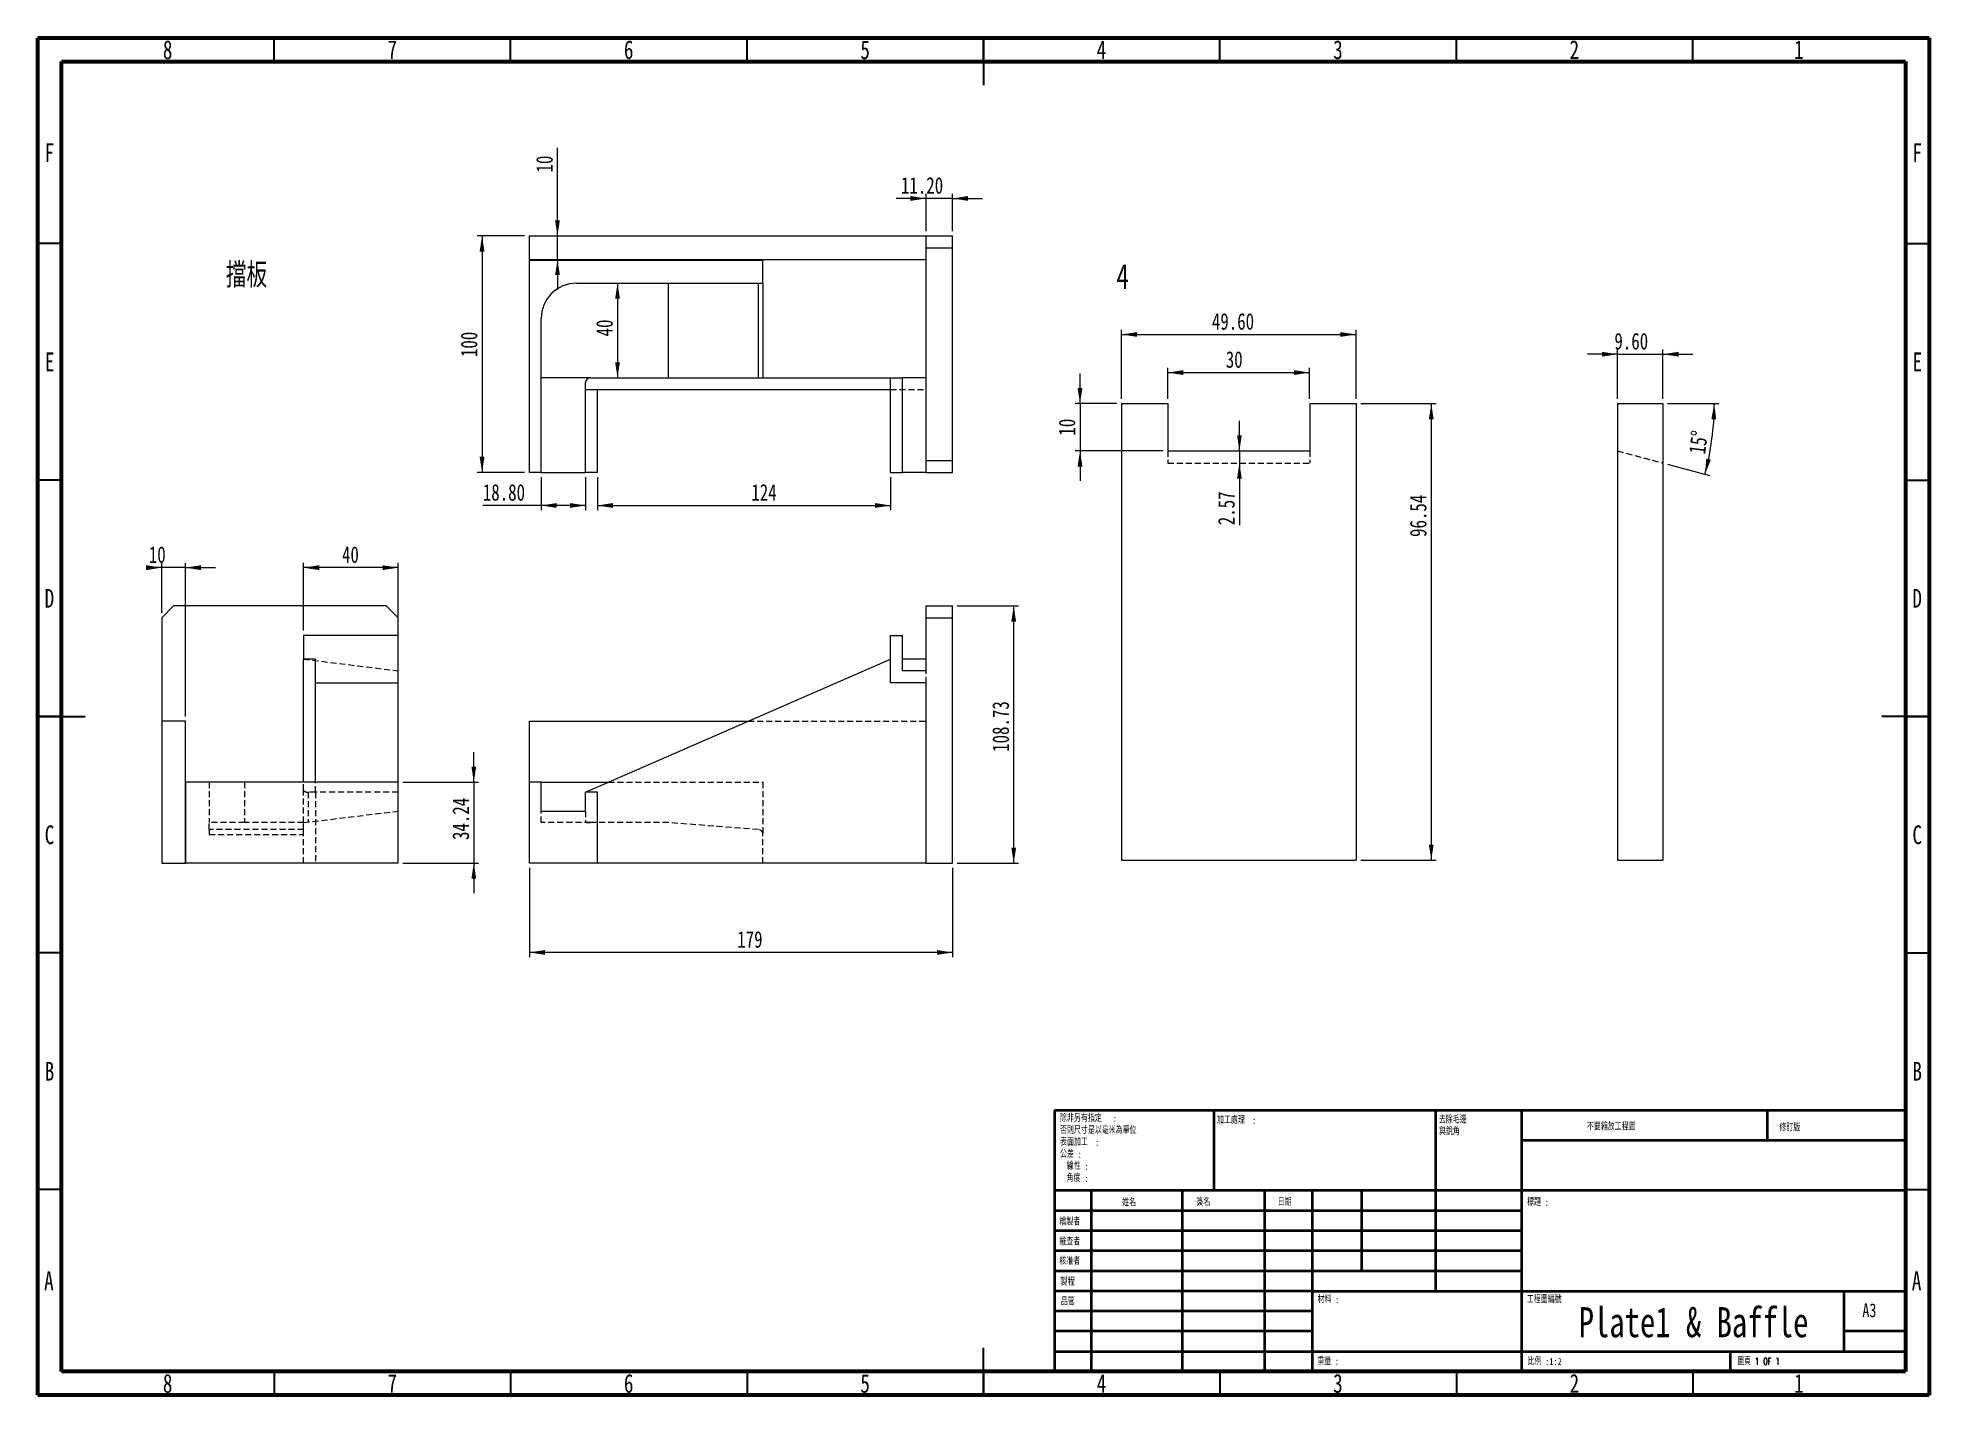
# Model space of a CAD drawing. Header units: millimetres. Extents: x 15 to 415, y 5 to 292.
import ezdxf

# ---------------------------------------------------------------- set-up
doc = ezdxf.new("R2010")
doc.units = ezdxf.units.MM
doc.linetypes.add('HIDDEN', pattern=[1.905, 1.27, -0.635])
doc.styles.add('SLDTEXTSTYLE0', font='TXT', dxfattribs={"width": 0.75})
doc.styles.add('SLDTEXTSTYLE1', font='TXT', dxfattribs={"width": 0.7, "bigfont": 'bigfont'})
doc.styles.add('SLDTEXTSTYLE2', font='TXT', dxfattribs={"width": 0.75, "bigfont": 'bigfont'})
doc.styles.add('SLDTEXTSTYLE3', font='TXT', dxfattribs={"width": 0.666667, "bigfont": 'bigfont'})
doc.dimstyles.new('SLDDIMSTYLE0', dxfattribs={"dimtxt": 3.5, "dimasz": 3.302, "dimexe": 0, "dimexo": 0.0625, "dimgap": 0.875, "dimtad": 1, "dimlfac": 2, "dimrnd": 1e-09, "dimzin": 12, "dimdsep": 46, "dimtxsty": 'SLDTEXTSTYLE0', "dimsah": 1, "dimcen": 0.09, "dimadec": 0, "dimazin": 3, "dimtfac": 1, "dimtofl": 0, "dimtmove": 0, "dimatfit": 3, "dimfxl": 0, "dimfrac": 2, "dimtolj": 1, "dimtzin": 12, "dimarcsym": 0})
doc.dimstyles.new('SLDDIMSTYLE1', dxfattribs={"dimtxt": 3.5, "dimasz": 3.302, "dimexe": 0, "dimexo": 0.0625, "dimgap": 0.875, "dimtad": 1, "dimlfac": 2, "dimrnd": 1e-09, "dimzin": 12, "dimdsep": 46, "dimtxsty": 'SLDTEXTSTYLE0', "dimsah": 1, "dimcen": 0.09, "dimadec": 0, "dimazin": 3, "dimtfac": 1, "dimtmove": 0, "dimatfit": 0, "dimfxl": 0, "dimfrac": 2, "dimtolj": 1, "dimtzin": 12, "dimarcsym": 0})
doc.dimstyles.new('SLDDIMSTYLE2', dxfattribs={"dimtxt": 3.5, "dimasz": 3.302, "dimexe": 0, "dimexo": 0.0625, "dimgap": 0.875, "dimtad": 1, "dimlfac": 2, "dimrnd": 1e-09, "dimzin": 4, "dimdsep": 46, "dimtxsty": 'SLDTEXTSTYLE0', "dimsah": 1, "dimcen": 0.09, "dimadec": 0, "dimazin": 1, "dimtfac": 1, "dimtmove": 0, "dimatfit": 0, "dimfxl": 0, "dimfrac": 2, "dimtolj": 1, "dimtzin": 12, "dimarcsym": 0})
doc.dimstyles.new('SLDDIMSTYLE3', dxfattribs={"dimtxt": 3.5, "dimasz": 3.302, "dimexe": 0, "dimexo": 0.0625, "dimgap": 0.875, "dimtad": 1, "dimlfac": 2, "dimrnd": 1e-09, "dimzin": 4, "dimdsep": 46, "dimtxsty": 'SLDTEXTSTYLE0', "dimsah": 1, "dimcen": 0.09, "dimadec": 0, "dimazin": 1, "dimtfac": 1, "dimtofl": 0, "dimtmove": 0, "dimatfit": 3, "dimfxl": 0, "dimfrac": 2, "dimtolj": 1, "dimtzin": 12, "dimarcsym": 0})
doc.dimstyles.new('SLDDIMSTYLE4', dxfattribs={"dimtxt": 3.5, "dimasz": 3.302, "dimexe": 0, "dimexo": 0.0625, "dimgap": 0.875, "dimtad": 1, "dimrnd": 1e-09, "dimzin": 12, "dimdsep": 46, "dimtxsty": 'SLDTEXTSTYLE0', "dimsah": 1, "dimcen": 0.09, "dimadec": 0, "dimazin": 3, "dimtfac": 1, "dimtofl": 0, "dimtmove": 0, "dimatfit": 3, "dimfxl": 0, "dimfrac": 2, "dimtolj": 1, "dimtzin": 12, "dimarcsym": 0})
doc.dimstyles.new('SLDDIMSTYLE5', dxfattribs={"dimtxt": 3.5, "dimasz": 3.302, "dimexe": 0, "dimexo": 0.0625, "dimgap": 0.875, "dimtad": 1, "dimrnd": 1e-09, "dimzin": 4, "dimdsep": 46, "dimtxsty": 'SLDTEXTSTYLE0', "dimsah": 1, "dimcen": 0.09, "dimadec": 0, "dimazin": 1, "dimtfac": 1, "dimtofl": 0, "dimtmove": 0, "dimatfit": 3, "dimfxl": 0, "dimfrac": 2, "dimtolj": 1, "dimtzin": 12, "dimarcsym": 0})
doc.dimstyles.new('SLDDIMSTYLE6', dxfattribs={"dimtxt": 3.5, "dimasz": 3.302, "dimexe": 0, "dimexo": 0.0625, "dimgap": 0.875, "dimtad": 1, "dimrnd": 1e-09, "dimzin": 12, "dimdsep": 46, "dimtxsty": 'SLDTEXTSTYLE0', "dimsah": 1, "dimcen": 0.09, "dimadec": 0, "dimazin": 3, "dimtfac": 1, "dimtmove": 0, "dimatfit": 0, "dimfxl": 0, "dimfrac": 2, "dimtolj": 1, "dimtzin": 12, "dimarcsym": 0})
doc.dimstyles.new('SLDDIMSTYLE7', dxfattribs={"dimtxt": 3.5, "dimasz": 3.302, "dimexe": 0, "dimexo": 0.0625, "dimgap": 0.875, "dimtad": 1, "dimrnd": 1e-09, "dimzin": 4, "dimdsep": 46, "dimtxsty": 'SLDTEXTSTYLE0', "dimsah": 1, "dimcen": 0.09, "dimadec": 0, "dimazin": 1, "dimtfac": 1, "dimtmove": 0, "dimatfit": 0, "dimfxl": 0, "dimfrac": 2, "dimtolj": 1, "dimtzin": 12, "dimarcsym": 0})
doc.dimstyles.new('SLDDIMSTYLE8', dxfattribs={"dimtxt": 3.5, "dimasz": 3.302, "dimexe": 0, "dimexo": 0.0625, "dimgap": 0.875, "dimtad": 1, "dimdec": 4, "dimzin": 12, "dimdsep": 46, "dimtxsty": 'SLDTEXTSTYLE0', "dimsah": 1, "dimcen": 0.09, "dimazin": 3, "dimtfac": 1, "dimtofl": 0, "dimtmove": 0, "dimatfit": 3, "dimfxl": 0, "dimfrac": 2, "dimtolj": 1, "dimtzin": 12, "dimarcsym": 0})

# ---------------------------------------------------------------- blocks, each defined once
blk = doc.blocks.new('SW_NOTE_0')
at = {"color": 0, "linetype": 'Continuous', "lineweight": 0, "char_height": 1.5, "attachment_point": 1}
for s, insert, style in [('\\M+18F9C\\M+194F1另\\M+1974C\\M+18E77\\M+192E8', (0, 1.93), 'SLDTEXTSTYLE1'), (':', (11.13, 1.89), 'SLDTEXTSTYLE0'), ('\\M+1955C\\M+196CA\\M+189C1\\M+18D48', (0, -3.11), 'SLDTEXTSTYLE1'), ('\\M+194DB\\M+191A5\\M+18EDA\\M+190A1\\M+190A5\\M+188C8\\M+19F7C\\M+195C4\\M+188D7\\M+19A64\\M+188CA', (0, -0.61), 'SLDTEXTSTYLE1'), (':', (7.43, -3.15), 'SLDTEXTSTYLE0'), ('\\M+18CF6\\M+18DB7', (0, -5.65), 'SLDTEXTSTYLE1'), (':', (3.72, -5.7), 'SLDTEXTSTYLE0'), ('\\M+190FC\\M+190AB', (1.41, -8.2), 'SLDTEXTSTYLE1'), ('\\M+18A70\\M+19378', (1.41, -10.74), 'SLDTEXTSTYLE1'), (':', (5.17, -10.79), 'SLDTEXTSTYLE0'), (':', (5.18, -8.24), 'SLDTEXTSTYLE0')]:
    blk.add_mtext(s, dxfattribs=dict(at, insert=insert, style=style))
blk = doc.blocks.new('SW_NOTE_1')
at = {"color": 0, "linetype": 'Continuous', "lineweight": 0, "char_height": 1.5, "attachment_point": 1}
for s, insert, style in [('\\M+189C1\\M+18D48\\M+1997C\\M+1979D', (0, 1.93), 'SLDTEXTSTYLE1'), (':', (7.44, 1.89), 'SLDTEXTSTYLE0')]:
    blk.add_mtext(s, dxfattribs=dict(at, insert=insert, style=style))
blk = doc.blocks.new('SW_NOTE_2')
at = {"color": 0, "linetype": 'Continuous', "lineweight": 0, "char_height": 1.5, "attachment_point": 1, "style": 'SLDTEXTSTYLE1'}
for s, insert in [('\\M+18B8E\\M+18F9C\\M+196D1\\M+1E7B2', (0, 1.93)), ('\\M+1E46F銳\\M+18A70', (0, -0.57))]:
    blk.add_mtext(s, dxfattribs=dict(at, insert=insert))
blk = doc.blocks.new('SW_NOTE_3')
at = {"color": 0, "linetype": 'Continuous', "lineweight": 0, "char_height": 1.5, "attachment_point": 1}
for s, insert, style in [('\\M+18DDE\\M+197BF', (0, 1.93), 'SLDTEXTSTYLE1'), (':', (3.72, 1.89), 'SLDTEXTSTYLE0')]:
    blk.add_mtext(s, dxfattribs=dict(at, insert=insert, style=style))
blk = doc.blocks.new('SW_NOTE_4')
at = {"color": 0, "linetype": 'Continuous', "lineweight": 0, "char_height": 1.5, "attachment_point": 1}
for s, insert, style in [('\\M+19557\\M+191E8', (0, 1.93), 'SLDTEXTSTYLE1'), (':', (3.72, 1.89), 'SLDTEXTSTYLE0')]:
    blk.add_mtext(s, dxfattribs=dict(at, insert=insert, style=style))
blk = doc.blocks.new('SW_NOTE_5')
at = {"color": 0, "linetype": 'Continuous', "lineweight": 0, "char_height": 1.5, "attachment_point": 1}
for s, insert, style in [('\\M+194E4\\M+197E1', (0, 1.93), 'SLDTEXTSTYLE1'), (':1:2', (3.7, 1.89), 'SLDTEXTSTYLE0')]:
    blk.add_mtext(s, dxfattribs=dict(at, insert=insert, style=style))
blk = doc.blocks.new('SW_NOTE_6')
at = {"color": 0, "linetype": 'Continuous', "lineweight": 0, "attachment_point": 1}
for s, insert, char_height, style in [('\\M+18F64\\M+197CA', (0, 1.93), 1.4986, 'SLDTEXTSTYLE1'), (':', (3.7, 1.89), 1.5, 'SLDTEXTSTYLE0')]:
    blk.add_mtext(s, dxfattribs=dict(at, insert=insert, char_height=char_height, style=style))
blk = doc.blocks.new('_D')
at = {"color": 7, "linetype": 'Continuous', "lineweight": 0}
for p, q in [((118.95, 116.5), (118.95, 97.61)), ((208.45, 116.5), (208.45, 97.61)), ((208.45, 98.61), (118.95, 98.61))]:
    blk.add_line(p, q, dxfattribs=at)
for points in [[(118.95, 98.61), (122.25, 98.1), (122.25, 99.12)], [(208.45, 98.61), (205.15, 99.12), (205.15, 98.1)]]:
    blk.add_solid(points, dxfattribs=at)
at = {"color": 7, "linetype": 'Continuous', "lineweight": 0, "insert": (162.92, 103.12), "char_height": 3.5, "attachment_point": 1, "style": 'SLDTEXTSTYLE0'}
blk.add_mtext('179', dxfattribs=at)
blk = doc.blocks.new('_D_1')
at = {"color": 7, "linetype": 'Continuous', "lineweight": 0}
for p, q in [((209.45, 171.87), (222.39, 171.87)), ((221.39, 117.5), (221.39, 171.87)), ((209.45, 117.5), (222.39, 117.5))]:
    blk.add_line(p, q, dxfattribs=at)
for points in [[(221.39, 171.87), (220.88, 168.56), (221.9, 168.56)], [(221.39, 117.5), (221.9, 120.8), (220.88, 120.8)]]:
    blk.add_solid(points, dxfattribs=at)
at = {"color": 7, "linetype": 'Continuous', "lineweight": 0, "insert": (216.88, 141.02), "char_height": 3.5, "attachment_point": 1, "rotation": 90, "style": 'SLDTEXTSTYLE0'}
blk.add_mtext('108.73', dxfattribs=at)
blk = doc.blocks.new('_D_2')
at = {"color": 7, "linetype": 'Continuous', "lineweight": 0}
for p, q in [((107.2, 134.62), (107.2, 140.97)), ((92.2, 134.62), (108.2, 134.62)), ((107.2, 134.62), (107.2, 117.5)), ((92.2, 117.5), (108.2, 117.5)), ((107.2, 117.5), (107.2, 111.15))]:
    blk.add_line(p, q, dxfattribs=at)
for points in [[(107.2, 134.62), (107.71, 137.92), (106.7, 137.92)], [(107.2, 117.5), (106.7, 114.2), (107.71, 114.2)]]:
    blk.add_solid(points, dxfattribs=at)
at = {"color": 7, "linetype": 'Continuous', "lineweight": 0, "insert": (102.69, 122.38), "char_height": 3.5, "attachment_point": 1, "rotation": 90, "style": 'SLDTEXTSTYLE0'}
blk.add_mtext('34.24', dxfattribs=at)
blk = doc.blocks.new('_D_3')
at = {"color": 7, "linetype": 'Continuous', "lineweight": 0}
for p, q in [((41.2, 170.37), (41.2, 180.97)), ((46.2, 148.5), (46.2, 180.97)), ((41.2, 179.97), (38.47, 179.97)), ((46.2, 179.97), (41.2, 179.97)), ((46.2, 179.97), (52.55, 179.97))]:
    blk.add_line(p, q, dxfattribs=at)
for points in [[(41.2, 179.97), (37.9, 180.48), (37.9, 179.46)], [(46.2, 179.97), (49.51, 179.46), (49.51, 180.48)]]:
    blk.add_solid(points, dxfattribs=at)
at = {"color": 7, "linetype": 'Continuous', "lineweight": 0, "insert": (38.47, 184.48), "char_height": 3.5, "attachment_point": 1, "style": 'SLDTEXTSTYLE0'}
blk.add_mtext('10', dxfattribs=at)
blk = doc.blocks.new('_D_4')
at = {"color": 7, "linetype": 'Continuous', "lineweight": 0}
for p, q in [((71.2, 166.65), (71.2, 180.97)), ((91.2, 166.65), (91.2, 180.97)), ((91.2, 179.97), (71.2, 179.97))]:
    blk.add_line(p, q, dxfattribs=at)
for points in [[(71.2, 179.97), (74.51, 179.46), (74.51, 180.48)], [(91.2, 179.97), (87.9, 180.48), (87.9, 179.46)]]:
    blk.add_solid(points, dxfattribs=at)
at = {"color": 7, "linetype": 'Continuous', "lineweight": 0, "insert": (79.33, 184.48), "char_height": 3.5, "attachment_point": 1, "style": 'SLDTEXTSTYLE0'}
blk.add_mtext('40', dxfattribs=at)
blk = doc.blocks.new('_D_5')
at = {"color": 7, "linetype": 'Continuous', "lineweight": 0}
for p, q in [((117.95, 250.12), (107.95, 250.12)), ((108.95, 250.12), (108.95, 200.12)), ((117.95, 200.12), (107.95, 200.12))]:
    blk.add_line(p, q, dxfattribs=at)
for points in [[(108.95, 250.12), (108.44, 246.82), (109.46, 246.82)], [(108.95, 200.12), (109.46, 203.42), (108.44, 203.42)]]:
    blk.add_solid(points, dxfattribs=at)
at = {"color": 7, "linetype": 'Continuous', "lineweight": 0, "insert": (104.44, 224.5), "char_height": 3.5, "attachment_point": 1, "rotation": 90, "style": 'SLDTEXTSTYLE0'}
blk.add_mtext('100', dxfattribs=at)
blk = doc.blocks.new('_D_6')
at = {"color": 7, "linetype": 'Continuous', "lineweight": 0}
for p, q in [((133.35, 199.12), (133.35, 192.12)), ((195.35, 199.12), (195.35, 192.12)), ((133.35, 193.12), (195.35, 193.12))]:
    blk.add_line(p, q, dxfattribs=at)
for points in [[(133.35, 193.12), (136.65, 192.61), (136.65, 193.63)], [(195.35, 193.12), (192.05, 193.63), (192.05, 192.61)]]:
    blk.add_solid(points, dxfattribs=at)
at = {"color": 7, "linetype": 'Continuous', "lineweight": 0, "insert": (165.9, 197.63), "char_height": 3.5, "attachment_point": 1, "style": 'SLDTEXTSTYLE0'}
blk.add_mtext('124', dxfattribs=at)
blk = doc.blocks.new('_D_7')
at = {"color": 7, "linetype": 'Continuous', "lineweight": 0}
for p, q in [((202.85, 258.04), (196.5, 258.04)), ((202.85, 251.12), (202.85, 259.04)), ((208.45, 258.04), (202.85, 258.04)), ((208.45, 251.12), (208.45, 259.04)), ((208.45, 258.04), (214.8, 258.04))]:
    blk.add_line(p, q, dxfattribs=at)
for points in [[(202.85, 258.04), (199.55, 258.55), (199.55, 257.53)], [(208.45, 258.04), (211.75, 257.53), (211.75, 258.55)]]:
    blk.add_solid(points, dxfattribs=at)
at = {"color": 7, "linetype": 'Continuous', "lineweight": 0, "insert": (197.54, 262.55), "char_height": 3.5, "attachment_point": 1, "style": 'SLDTEXTSTYLE0'}
blk.add_mtext('11.20', dxfattribs=at)
blk = doc.blocks.new('_D_8')
at = {"color": 7, "linetype": 'Continuous', "lineweight": 0}
for p, q in [((121.45, 199.12), (121.45, 192.12)), ((130.85, 199.12), (130.85, 192.12)), ((121.45, 193.12), (109.11, 193.12)), ((130.85, 193.12), (121.45, 193.12))]:
    blk.add_line(p, q, dxfattribs=at)
for points in [[(121.45, 193.12), (124.75, 192.61), (124.75, 193.63)], [(130.85, 193.12), (127.55, 193.63), (127.55, 192.61)]]:
    blk.add_solid(points, dxfattribs=at)
at = {"color": 7, "linetype": 'Continuous', "lineweight": 0, "insert": (109.11, 197.63), "char_height": 3.5, "attachment_point": 1, "style": 'SLDTEXTSTYLE0'}
blk.add_mtext('18.80', dxfattribs=at)
blk = doc.blocks.new('_D_9')
at = {"color": 7, "linetype": 'Continuous', "lineweight": 0}
blk.add_line((137.6, 240.12), (137.6, 220.12), dxfattribs=at)
for points in [[(137.6, 240.12), (137.09, 236.82), (138.11, 236.82)], [(137.6, 220.12), (138.11, 223.42), (137.09, 223.42)]]:
    blk.add_solid(points, dxfattribs=at)
at = {"color": 7, "linetype": 'Continuous', "lineweight": 0, "insert": (133.09, 228.87), "char_height": 3.5, "attachment_point": 1, "rotation": 90, "style": 'SLDTEXTSTYLE0'}
blk.add_mtext('40', dxfattribs=at)
blk = doc.blocks.new('_D_10')
at = {"color": 7, "linetype": 'Continuous', "lineweight": 0}
for p, q in [((124.9, 250.12), (124.9, 268.71)), ((124.9, 245.12), (124.9, 250.12)), ((124.9, 245.12), (124.9, 238.77))]:
    blk.add_line(p, q, dxfattribs=at)
for points in [[(124.9, 250.12), (125.41, 253.42), (124.39, 253.42)], [(124.9, 245.12), (124.39, 241.82), (125.41, 241.82)]]:
    blk.add_solid(points, dxfattribs=at)
at = {"color": 7, "linetype": 'Continuous', "lineweight": 0, "insert": (120.39, 263.53), "char_height": 3.5, "attachment_point": 1, "rotation": 90, "style": 'SLDTEXTSTYLE0'}
blk.add_mtext('10', dxfattribs=at)
blk = doc.blocks.new('_D_11')
at = {"color": 7, "linetype": 'Continuous', "lineweight": 0}
for p, q in [((294.78, 214.66), (310.7, 214.66)), ((309.7, 214.66), (309.7, 118.12)), ((294.78, 118.12), (310.7, 118.12))]:
    blk.add_line(p, q, dxfattribs=at)
for points in [[(309.7, 214.66), (309.19, 211.36), (310.2, 211.36)], [(309.7, 118.12), (310.2, 121.42), (309.19, 121.42)]]:
    blk.add_solid(points, dxfattribs=at)
at = {"color": 7, "linetype": 'Continuous', "lineweight": 0, "insert": (305.18, 186.46), "char_height": 3.5, "attachment_point": 1, "rotation": 90, "style": 'SLDTEXTSTYLE0'}
blk.add_mtext('96.54', dxfattribs=at)
blk = doc.blocks.new('_D_12')
at = {"color": 7, "linetype": 'Continuous', "lineweight": 0}
for p, q in [((244.18, 215.66), (244.18, 230.28)), ((244.18, 229.28), (293.78, 229.28)), ((293.78, 215.66), (293.78, 230.28))]:
    blk.add_line(p, q, dxfattribs=at)
for points in [[(244.18, 229.28), (247.49, 228.77), (247.49, 229.78)], [(293.78, 229.28), (290.48, 229.78), (290.48, 228.77)]]:
    blk.add_solid(points, dxfattribs=at)
at = {"color": 7, "linetype": 'Continuous', "lineweight": 0, "insert": (263.3, 233.79), "char_height": 3.5, "attachment_point": 1, "style": 'SLDTEXTSTYLE0'}
blk.add_mtext('49.60', dxfattribs=at)
blk = doc.blocks.new('_D_13')
at = {"color": 7, "linetype": 'Continuous', "lineweight": 0}
for p, q in [((253.98, 215.66), (253.98, 222.22)), ((253.98, 221.22), (283.98, 221.22)), ((283.98, 215.66), (283.98, 222.22))]:
    blk.add_line(p, q, dxfattribs=at)
for points in [[(253.98, 221.22), (257.29, 220.71), (257.29, 221.73)], [(283.98, 221.22), (280.68, 221.73), (280.68, 220.71)]]:
    blk.add_solid(points, dxfattribs=at)
at = {"color": 7, "linetype": 'Continuous', "lineweight": 0, "insert": (266.24, 225.73), "char_height": 3.5, "attachment_point": 1, "style": 'SLDTEXTSTYLE0'}
blk.add_mtext('30', dxfattribs=at)
blk = doc.blocks.new('_D_14')
at = {"color": 7, "linetype": 'Continuous', "lineweight": 0}
for p, q in [((235.41, 214.66), (235.41, 221.01)), ((243.18, 214.66), (234.41, 214.66)), ((235.41, 214.66), (235.41, 204.66)), ((252.98, 204.66), (234.41, 204.66)), ((235.41, 204.66), (235.41, 198.31))]:
    blk.add_line(p, q, dxfattribs=at)
for points in [[(235.41, 214.66), (235.92, 217.96), (234.9, 217.96)], [(235.41, 204.66), (234.9, 201.36), (235.92, 201.36)]]:
    blk.add_solid(points, dxfattribs=at)
at = {"color": 7, "linetype": 'Continuous', "lineweight": 0, "insert": (230.9, 207.89), "char_height": 3.5, "attachment_point": 1, "rotation": 90, "style": 'SLDTEXTSTYLE0'}
blk.add_mtext('10', dxfattribs=at)
blk = doc.blocks.new('_D_15')
at = {"color": 7, "linetype": 'Continuous', "lineweight": 0}
for p, q in [((269.12, 204.66), (269.12, 211.01)), ((269.12, 204.66), (269.12, 202.09)), ((269.12, 202.09), (269.12, 188.95))]:
    blk.add_line(p, q, dxfattribs=at)
for points in [[(269.12, 204.66), (269.63, 207.96), (268.62, 207.96)], [(269.12, 202.09), (268.62, 198.79), (269.63, 198.79)]]:
    blk.add_solid(points, dxfattribs=at)
at = {"color": 7, "linetype": 'Continuous', "lineweight": 0, "insert": (264.61, 188.95), "char_height": 3.5, "attachment_point": 1, "rotation": 90, "style": 'SLDTEXTSTYLE0'}
blk.add_mtext('2.57', dxfattribs=at)
blk = doc.blocks.new('_D_16')
at = {"color": 7, "linetype": 'Continuous', "lineweight": 0}
for p, q in [((349.09, 225.1), (342.74, 225.1)), ((349.09, 215.66), (349.09, 226.1)), ((349.09, 225.1), (358.69, 225.1)), ((358.69, 215.66), (358.69, 226.1)), ((358.69, 225.1), (365.04, 225.1))]:
    blk.add_line(p, q, dxfattribs=at)
for points in [[(349.09, 225.1), (345.78, 225.61), (345.78, 224.59)], [(358.69, 225.1), (361.99, 224.59), (361.99, 225.61)]]:
    blk.add_solid(points, dxfattribs=at)
at = {"color": 7, "linetype": 'Continuous', "lineweight": 0, "insert": (348.43, 229.61), "char_height": 3.5, "attachment_point": 1, "style": 'SLDTEXTSTYLE0'}
blk.add_mtext('9.60', dxfattribs=at)
blk = doc.blocks.new('_D_17')
at = {"color": 7, "linetype": 'Continuous', "lineweight": 0}
for p, q in [((359.69, 214.66), (370.55, 214.66)), ((359.65, 201.83), (368.54, 199.45))]:
    blk.add_line(p, q, dxfattribs=at)
blk.add_arc((311.77, 214.66), 57.78, 345, 0, dxfattribs=at)
for points in [[(369.55, 214.66), (368.94, 211.37), (369.96, 211.35)], [(367.58, 199.71), (368.84, 202.8), (367.85, 203.04)]]:
    blk.add_solid(points, dxfattribs=at)
at = {"color": 7, "linetype": 'Continuous', "lineweight": 0, "insert": (364.13, 204.29), "char_height": 3.5, "attachment_point": 1, "rotation": 82.5799, "style": 'SLDTEXTSTYLE0'}
blk.add_mtext('15°', dxfattribs=at)

msp = doc.modelspace()

# ---------------------------------------------------------------- linework, layer by layer
at = {"color": 7, "linetype": 'Continuous', "lineweight": 60}
for p, q in [((15, 5), (15, 292)), ((15, 292), (415, 292)), ((415, 292), (415, 5)), ((20, 10), (20, 287)), ((20, 287), (410, 287)), ((410, 287), (410, 10)), ((410, 10), (20, 10)), ((415, 5), (15, 5))]:
    msp.add_line(p, q, dxfattribs=at)
at = {"color": 7, "linetype": 'Continuous', "lineweight": 30}
for p, q in [((65, 287), (65, 292)), ((115, 287), (115, 292)), ((165, 287), (165, 292)), ((215, 292), (215, 282)), ((215, 287), (215, 292)), ((265, 287), (265, 292)), ((315, 287), (315, 292)), ((365, 287), (365, 292)), ((20, 248.5), (15, 248.5)), ((410, 248.5), (415, 248.5)), ((20, 198.5), (15, 198.5)), ((410, 198.5), (415, 198.5)), ((15, 148.5), (25, 148.5)), ((20, 148.5), (15, 148.5)), ((415, 148.5), (405, 148.5)), ((410, 148.5), (415, 148.5)), ((20, 98.5), (15, 98.5)), ((410, 98.5), (415, 98.5)), ((20, 48.5), (15, 48.5)), ((410, 48.5), (415, 48.5)), ((215, 5), (215, 15)), ((65, 10), (65, 5)), ((115, 10), (115, 5)), ((165, 10), (165, 5)), ((215, 10), (215, 5)), ((265, 10), (265, 5)), ((315, 10), (315, 5)), ((365, 10), (365, 5))]:
    msp.add_line(p, q, dxfattribs=at)
at = {"color": 7, "linetype": 'Continuous', "lineweight": 15}
for p, q in [((118.95269, 245.11973), (118.95269, 250.11973)), ((118.95269, 250.11973), (202.8527, 250.11973)), ((202.8527, 247.61973), (202.8527, 250.11973)), ((202.8527, 250.11973), (208.4527, 250.11973)), ((208.4527, 247.61973), (208.4527, 250.11973)), ((118.95269, 245.11973), (202.8527, 245.11973)), ((118.95269, 200.11973), (118.95269, 245.01973)), ((118.95269, 245.01973), (168.35269, 245.01973)), ((168.35269, 240.11973), (168.35269, 245.01973)), ((202.8527, 247.61973), (208.4527, 247.61973)), ((202.8527, 202.61973), (202.8527, 247.61973)), ((208.4527, 202.61973), (208.4527, 247.61973)), ((128.9527, 240.11973), (168.35269, 240.11973)), ((148.35269, 220.11973), (148.35269, 240.11973)), ((167.43046, 220.11973), (167.43046, 240.11973)), ((168.35269, 240.11973), (168.35269, 220.11973)), ((121.4527, 200.11973), (121.4527, 232.61973)), ((131.8527, 220.11973), (121.4527, 220.11973)), ((131.8527, 220.11973), (195.3527, 220.11973)), ((195.3527, 200.11973), (195.3527, 220.11973)), ((195.3527, 220.11973), (197.8527, 220.11973)), ((197.8527, 200.11973), (197.8527, 220.11973)), ((202.8527, 220.11973), (197.8527, 220.11973)), ((130.85269, 217.61973), (130.85269, 219.11973)), ((130.85269, 217.61973), (195.3527, 217.61973)), ((130.85269, 200.11973), (130.85269, 217.61973)), ((133.3527, 200.11973), (133.3527, 217.61973)), ((244.18454, 214.66091), (244.18454, 118.12091)), ((244.18454, 214.66091), (253.98454, 214.66091)), ((253.98454, 214.66091), (253.98454, 204.66091)), ((283.98454, 214.66091), (283.98454, 204.66091)), ((283.98454, 214.66091), (293.78454, 214.66091)), ((293.78454, 214.66091), (293.78454, 118.12091)), ((349.08662, 214.66091), (349.08662, 118.12091)), ((349.08662, 214.66091), (358.68662, 214.66091)), ((358.68662, 214.66091), (358.68662, 118.12091)), ((253.98454, 204.66091), (283.98454, 204.66091)), ((121.4527, 200.11973), (118.95269, 200.11973)), ((121.4527, 200.11973), (130.85269, 200.11973)), ((133.3527, 200.11973), (130.85269, 200.11973)), ((195.3527, 200.11973), (197.8527, 200.11973)), ((202.8527, 200.11973), (197.8527, 200.11973)), ((202.8527, 202.61973), (208.4527, 202.61973)), ((202.8527, 200.11973), (202.8527, 202.61973)), ((202.8527, 200.11973), (208.4527, 200.11973)), ((208.4527, 200.11973), (208.4527, 202.61973)), ((43.70476, 171.86644), (41.20476, 169.36644)), ((41.20476, 169.36644), (41.20476, 147.50144)), ((88.70476, 171.86644), (43.70476, 171.86644)), ((91.20476, 169.36644), (88.70476, 171.86644)), ((91.20476, 165.64644), (91.20476, 169.36644)), ((202.8527, 171.86644), (208.4527, 171.86644)), ((202.8527, 169.36644), (202.8527, 171.86644)), ((202.8527, 169.36644), (208.4527, 169.36644)), ((202.8527, 158.14644), (202.8527, 169.36644)), ((208.4527, 169.36644), (208.4527, 171.86644)), ((208.4527, 117.50144), (208.4527, 169.36644)), ((91.20476, 165.64644), (71.20476, 165.64644)), ((71.20476, 165.64644), (71.20476, 160.64644)), ((91.20476, 155.64643), (91.20476, 165.64644)), ((195.3527, 165.64644), (197.8527, 165.64644)), ((195.3527, 155.64643), (195.3527, 165.64644)), ((197.8527, 158.14644), (197.8527, 165.64644)), ((73.70476, 160.64644), (71.20476, 160.64644)), ((71.20476, 134.62144), (71.20476, 160.64644)), ((73.70476, 134.62144), (73.70476, 160.64644)), ((130.85269, 132.50144), (195.3527, 160.64644)), ((202.8527, 160.64644), (197.8527, 160.64644)), ((202.8527, 158.14644), (197.8527, 158.14644)), ((73.70476, 155.64643), (91.20476, 155.64643)), ((91.20476, 134.62144), (91.20476, 155.64643)), ((202.8527, 155.64643), (195.3527, 155.64643)), ((202.8527, 117.50144), (202.8527, 155.64643)), ((46.20476, 147.50144), (41.20476, 147.50144)), ((41.20476, 147.50144), (41.20476, 117.50144)), ((46.20476, 117.50144), (46.20476, 147.50144)), ((118.95269, 134.62144), (118.95269, 147.50144)), ((118.95269, 147.50144), (165.22825, 147.50144)), ((91.20476, 134.62144), (46.30476, 134.62144)), ((46.30476, 117.50144), (46.30476, 134.62144)), ((91.20476, 117.50144), (91.20476, 134.62144)), ((118.95269, 117.50144), (118.95269, 134.62144)), ((121.4527, 134.62144), (118.95269, 134.62144)), ((121.4527, 128.50144), (121.4527, 134.62144)), ((121.4527, 134.62144), (128.9527, 134.62144)), ((128.9527, 134.62144), (135.7111, 134.62144)), ((130.85269, 128.50144), (130.85269, 132.50144)), ((133.3527, 132.50144), (130.85269, 132.50144)), ((133.3527, 117.50144), (133.3527, 132.50144)), ((121.4527, 128.50144), (130.85269, 128.50144)), ((41.20476, 117.50144), (46.20476, 117.50144)), ((46.20476, 117.50144), (46.30476, 117.50144)), ((91.20476, 117.50144), (46.30476, 117.50144)), ((133.3527, 117.50144), (118.95269, 117.50144)), ((202.8527, 117.50144), (133.3527, 117.50144)), ((202.8527, 117.50144), (208.4527, 117.50144)), ((244.18454, 118.12091), (293.78454, 118.12091)), ((349.08662, 118.12091), (358.68662, 118.12091))]:
    msp.add_line(p, q, dxfattribs=at)
at = {"color": 7, "linetype": 'HIDDEN', "lineweight": 0}
for p, q in [((195.3527, 217.61973), (202.8527, 217.61973)), ((253.98454, 204.66091), (253.98454, 202.08859)), ((283.98454, 204.66091), (283.98454, 202.08859)), ((349.08662, 204.66091), (358.68662, 202.08859)), ((253.98454, 202.08859), (283.98454, 202.08859)), ((71.20476, 160.64644), (91.20476, 158.14644)), ((202.8527, 155.64643), (202.8527, 158.14644)), ((165.22825, 147.50144), (202.8527, 147.50144)), ((51.20476, 134.62144), (51.20476, 126.06144)), ((58.70476, 134.62144), (58.70476, 126.06144)), ((71.20476, 132.93779), (71.20476, 134.62144)), ((71.20476, 126.06144), (71.20476, 132.93779)), ((72.20476, 132.50144), (72.20476, 126.18344)), ((73.70476, 132.50144), (72.20476, 132.50144)), ((73.70476, 132.50144), (73.70476, 134.62144)), ((91.20476, 132.50144), (73.70476, 132.50144)), ((73.70476, 132.50144), (73.70476, 117.50144)), ((135.7111, 134.62144), (168.35269, 134.62144)), ((168.35269, 134.62144), (168.35269, 123.5764)), ((71.20476, 126.06144), (91.20476, 128.50144)), ((121.4527, 126.06144), (121.4527, 128.50144)), ((130.85269, 128.50144), (130.85269, 126.18344)), ((58.70476, 126.06144), (51.20476, 126.06144)), ((51.20476, 124.57337), (51.20476, 126.06144)), ((71.20476, 124.57337), (51.20476, 124.57337)), ((51.20476, 124.57337), (51.20476, 123.5764)), ((71.20476, 126.06144), (58.70476, 126.06144)), ((71.20476, 124.57337), (71.20476, 126.06144)), ((71.20476, 123.5764), (71.20476, 124.57337)), ((131.8527, 126.06144), (121.4527, 126.06144)), ((148.35269, 126.06144), (131.8527, 126.06144)), ((167.43046, 124.57337), (148.35269, 126.06144)), ((51.20476, 123.5764), (71.20476, 123.5764)), ((71.20476, 117.50144), (71.20476, 123.5764)), ((168.35269, 117.50144), (168.35269, 123.5764))]:
    msp.add_line(p, q, dxfattribs=at)
at = {"color": 7, "linetype": 'Continuous', "lineweight": 40}
for p, q in [((230, 65.25), (410, 65.25)), ((230, 65.25), (230, 10)), ((263.8, 48.25), (263.8, 65.25)), ((310.6, 65.25), (310.6, 27)), ((328.8, 65.25), (328.8, 10)), ((380.8, 58.875), (380.8, 65.25)), ((410, 58.875), (328.8, 58.875)), ((410, 48.25), (230, 48.25)), ((237.8, 48.25), (237.8, 10)), ((256.99095, 48.25), (256.99095, 10)), ((274.39893, 48.25), (274.39893, 10)), ((284.6, 10), (284.6, 48.25)), ((295, 31.25), (295, 48.25)), ((328.8, 44), (230, 44)), ((328.8, 39.75), (230, 39.75)), ((328.8, 35.5), (230, 35.5)), ((328.8, 31.25), (230, 31.25)), ((284.6, 27), (230, 27)), ((284.6, 27), (410, 27)), ((397, 14.25), (397, 27)), ((284.6, 22.74993), (230, 22.74993)), ((284.6, 18.5), (230, 18.5)), ((410, 18.5), (397, 18.5)), ((230, 14.25), (410, 14.25)), ((373, 10), (373, 14.25))]:
    msp.add_line(p, q, dxfattribs=at)
at = {"color": 7, "linetype": 'Continuous', "lineweight": 15}
for centre, radius in [((128.9527, 232.61973), 7.5), ((131.8527, 219.11973), 1)]:
    msp.add_arc(centre, radius, 90, 180, dxfattribs=at)
at = {"color": 7, "linetype": 'HIDDEN', "lineweight": 0}
msp.add_arc((167.3527, 123.5764), 1, 0, 85.5399595, dxfattribs=at)
for centre, ratio in [((72.20476, 132.93779), 0.436356589), ((131.8527, 126.18344), 0.122)]:
    msp.add_ellipse(centre, major_axis=(1, 0), ratio=ratio, start_param=3.141592654, end_param=4.71238898, dxfattribs=at)

# ---------------------------------------------------------------- block references
at = {"color": 7, "linetype": 'Continuous', "lineweight": 0}
for name, p in [('SW_NOTE_0', (231.18453, 62.38128)), ('SW_NOTE_1', (264.37129, 61.98567)), ('SW_NOTE_2', (311.30922, 62.06949)), ('SW_NOTE_4', (329.95619, 44.64258)), ('SW_NOTE_3', (285.64586, 24.05245)), ('SW_NOTE_6', (285.61781, 11.01752)), ('SW_NOTE_5', (330.07397, 10.96649))]:
    msp.add_blockref(name, p, dxfattribs=at)

# ---------------------------------------------------------------- texts
for s, insert, char_height, attachment_point, style in [('8', (42.46004, 291.47393), 3.96875, 2, 'SLDTEXTSTYLE0'), ('7', (89.96004, 291.47393), 3.96875, 2, 'SLDTEXTSTYLE0'), ('6', (139.96004, 291.47393), 3.96875, 2, 'SLDTEXTSTYLE0'), ('5', (189.96004, 291.47393), 3.96875, 2, 'SLDTEXTSTYLE0'), ('4', (239.96004, 291.47393), 3.96875, 2, 'SLDTEXTSTYLE0'), ('3', (289.96004, 291.47393), 3.96875, 2, 'SLDTEXTSTYLE0'), ('2', (339.96004, 291.47393), 3.96875, 2, 'SLDTEXTSTYLE0'), ('1', (387.46004, 291.47393), 3.96875, 2, 'SLDTEXTSTYLE0'), ('F', (17.45774, 269.72393), 3.96875, 2, 'SLDTEXTSTYLE0'), ('F', (412.45774, 269.72393), 3.96875, 2, 'SLDTEXTSTYLE0'), ('擋\\M+194C2', (54.76831, 244.49213), 5.291667, 1, 'SLDTEXTSTYLE2'), ('4', (243.09174, 244.21231), 5.29167, 1, 'SLDTEXTSTYLE0'), ('E', (17.50781, 225.47393), 3.96875, 2, 'SLDTEXTSTYLE0'), ('E', (412.50781, 225.47393), 3.96875, 2, 'SLDTEXTSTYLE0'), ('D', (17.45269, 175.47393), 3.96875, 2, 'SLDTEXTSTYLE0'), ('D', (412.45269, 175.47393), 3.96875, 2, 'SLDTEXTSTYLE0'), ('C', (17.45866, 125.47393), 3.96875, 2, 'SLDTEXTSTYLE0'), ('C', (412.45866, 125.47393), 3.96875, 2, 'SLDTEXTSTYLE0'), ('B', (17.4706, 75.47393), 3.96875, 2, 'SLDTEXTSTYLE0'), ('B', (412.4706, 75.47393), 3.96875, 2, 'SLDTEXTSTYLE0'), ('\\M+19573\\M+19776\\M+18F6B\\M+195FA\\M+18D48\\M+192F6\\M+19AA4', (342.61464, 62.53299), 1.5, 1, 'SLDTEXTSTYLE1'), ('\\M+18F43\\M+192F9\\M+194C5', (383.32758, 62.33491), 1.5, 1, 'SLDTEXTSTYLE1'), ('\\M+190A9\\M+196BC', (244.32224, 46.50148), 1.5, 1, 'SLDTEXTSTYLE1'), ('\\M+1E2D3\\M+196BC', (260.03359, 46.56176), 1.5, 1, 'SLDTEXTSTYLE1'), ('\\M+193FA\\M+18AFA', (277.2147, 46.57618), 1.5, 1, 'SLDTEXTSTYLE1'), ('\\M+1E389\\M+190BB\\M+18ED2', (231.04118, 42.42853), 1.5, 1, 'SLDTEXTSTYLE1'), ('\\M+19EFB查\\M+18ED2', (231.04078, 38.2056), 1.5, 1, 'SLDTEXTSTYLE1'), ('\\M+18A6A\\M+18F79\\M+18ED2', (231.04, 34.10962), 1.5, 1, 'SLDTEXTSTYLE1'), ('A', (17.33969, 31.16768), 3.96875, 2, 'SLDTEXTSTYLE0'), ('\\M+190BB\\M+192F6', (231.20394, 29.71578), 1.5, 1, 'SLDTEXTSTYLE2'), ('A', (412.33969, 31.16768), 3.96875, 2, 'SLDTEXTSTYLE0'), ('\\M+19569\\M+18AC7', (231.34157, 25.54841), 1.5, 1, 'SLDTEXTSTYLE1'), ('\\M+18D48\\M+192F6\\M+19AA4\\M+195D2\\M+1E56A', (329.9065, 25.98606), 1.5, 1, 'SLDTEXTSTYLE1'), ('Plate1 & Baffle', (365.17348, 23.60691), 6.35, 2, 'SLDTEXTSTYLE0'), ('A3', (400.87116, 24.40639), 2.910417, 1, 'SLDTEXTSTYLE0'), ('\\M+19AA4\\M+195C5 1 OF 1', (374.47829, 12.90009), 1.5, 1, 'SLDTEXTSTYLE3'), ('8', (42.46004, 9.47393), 3.96875, 2, 'SLDTEXTSTYLE0'), ('7', (89.96004, 9.47393), 3.96875, 2, 'SLDTEXTSTYLE0'), ('6', (139.96004, 9.47393), 3.96875, 2, 'SLDTEXTSTYLE0'), ('5', (189.96004, 9.47393), 3.96875, 2, 'SLDTEXTSTYLE0'), ('4', (239.96004, 9.47393), 3.96875, 2, 'SLDTEXTSTYLE0'), ('3', (289.96004, 9.47393), 3.96875, 2, 'SLDTEXTSTYLE0'), ('2', (339.96004, 9.47393), 3.96875, 2, 'SLDTEXTSTYLE0'), ('1', (387.46004, 9.47393), 3.96875, 2, 'SLDTEXTSTYLE0')]:
    msp.add_mtext(s, dxfattribs=dict(at, insert=insert, char_height=char_height, attachment_point=attachment_point, style=style))

# ---------------------------------------------------------------- dimensions: what is measured, and where the dimension line sits
for base, p1, p2, dimstyle, picture, middle in [((124.90282, 250.11973), (118.9527, 245.11973), (118.9527, 250.11973), 'SLDDIMSTYLE1', '_D_10', (124.90282, 266.11973)), ((108.9527, 200.11973), (118.9527, 250.11973), (118.9527, 200.11973), 'SLDDIMSTYLE0', '_D_5', (108.9527, 228.3801)), ((137.59704, 220.11973), (128.9527, 240.11973), (131.8527, 220.11973), 'SLDDIMSTYLE1', '_D_9', (137.59704, 231.45521)), ((235.41265, 204.66091), (244.18454, 214.66091), (253.98454, 204.66091), 'SLDDIMSTYLE6', '_D_14', (235.41265, 210.48057)), ((309.69571, 118.12091), (293.78454, 214.66091), (293.78454, 118.12091), 'SLDDIMSTYLE4', '_D_11', (309.69571, 192.28271)), ((269.12344, 202.08859), (283.98454, 204.66091), (283.98454, 202.08859), 'SLDDIMSTYLE6', '_D_15', (269.12344, 193.47601)), ((221.39135, 171.86644), (208.4527, 117.50144), (208.4527, 171.86644), 'SLDDIMSTYLE0', '_D_1', (221.39135, 148.13052)), ((107.20476, 117.50144), (91.20476, 134.62144), (91.20476, 117.50144), 'SLDDIMSTYLE1', '_D_2', (107.20476, 128.19912))]:
    dim = msp.add_linear_dim(base=base, p1=p1, p2=p2, angle=90, dimstyle=dimstyle, dxfattribs=at)
    dim.commit()
    dim.dimension.update_dxf_attribs({"geometry": picture, "text_midpoint": middle, "dimtype": 160})
for base, p1, p2, dimstyle, picture, middle in [((202.8527, 258.03875), (208.4527, 250.11973), (202.8527, 250.11973), 'SLDDIMSTYLE2', '_D_7', (203.35633, 258.03875)), ((293.78454, 229.27508), (244.18454, 214.66091), (293.78454, 214.66091), 'SLDDIMSTYLE5', '_D_12', (269.12344, 229.27508)), ((358.68662, 225.09852), (349.08662, 214.66091), (358.68662, 214.66091), 'SLDDIMSTYLE7', '_D_16', (352.95292, 225.09852)), ((283.98454, 221.22029), (253.98454, 214.66091), (283.98454, 214.66091), 'SLDDIMSTYLE4', '_D_13', (268.82511, 221.22029)), ((121.4527, 193.11894), (130.8527, 200.11973), (121.4527, 200.11973), 'SLDDIMSTYLE3', '_D_8', (114.93107, 193.11894)), ((195.3527, 193.11894), (133.3527, 200.11973), (195.3527, 200.11973), 'SLDDIMSTYLE0', '_D_6', (169.77712, 193.11894)), ((41.20476, 179.96708), (46.20476, 147.50144), (41.20476, 169.36644), 'SLDDIMSTYLE1', '_D_3', (41.0568, 179.96708)), ((71.20476, 179.96708), (91.20476, 165.64644), (71.20476, 165.64644), 'SLDDIMSTYLE1', '_D_4', (81.91151, 179.96708)), ((118.9527, 98.60848), (208.4527, 117.50144), (118.9527, 117.50144), 'SLDDIMSTYLE0', '_D', (166.79777, 98.60848))]:
    dim = msp.add_linear_dim(base=base, p1=p1, p2=p2, dimstyle=dimstyle, dxfattribs=at)
    dim.commit()
    dim.dimension.update_dxf_attribs({"geometry": picture, "text_midpoint": middle, "dimtype": 160})
dim = msp.add_angular_dim_2l(base=(369.05203, 207.11907), line1=((358.68662, 202.08859), (349.08662, 204.66091)), line2=((358.68662, 214.66091), (349.08662, 214.66091)), dimstyle='SLDDIMSTYLE8', dxfattribs=at)
dim.commit()
dim.dimension.update_dxf_attribs({"geometry": '_D_17', "text_midpoint": (369.0625, 207.19898), "dimtype": 162})

doc.saveas('drawing.dxf')
